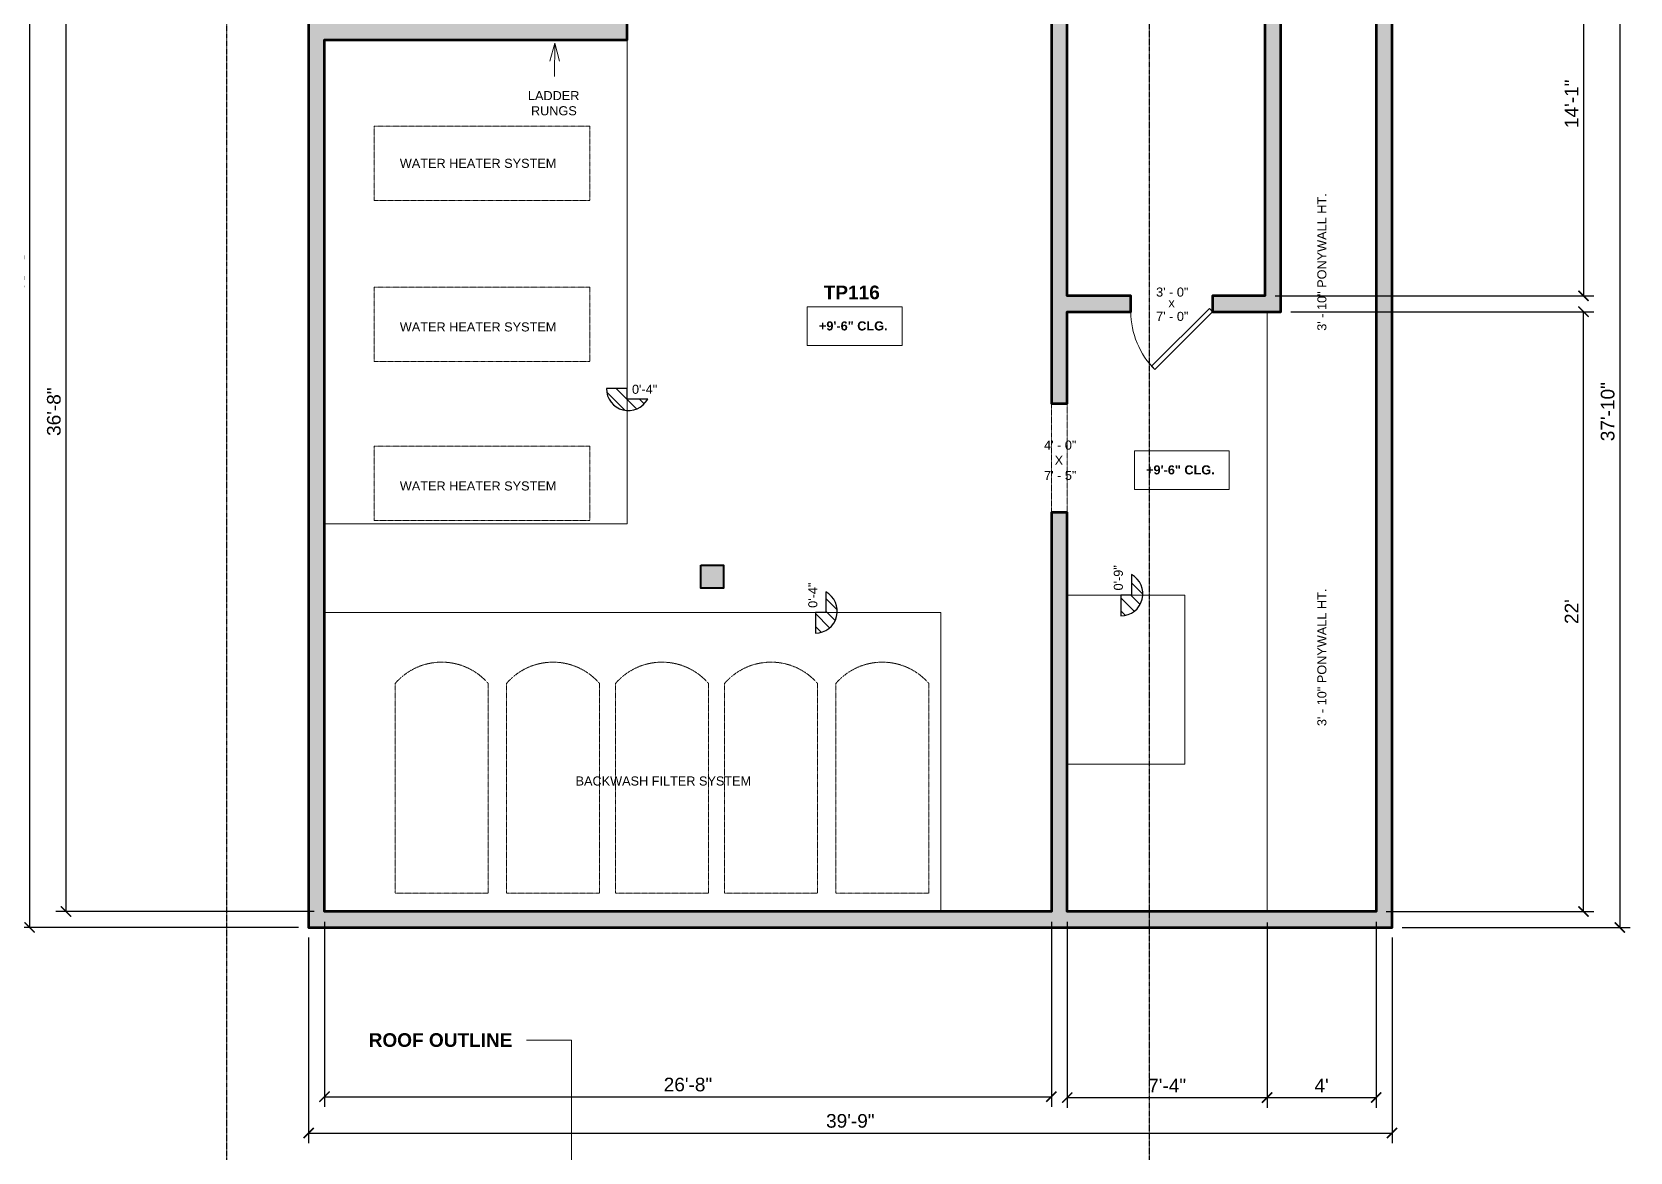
# Model space of a CAD drawing. Header units: inches. Extents: x -2078 to 106214, y -964 to 6385.
# Drawn here: x 54724 to 55427, y 3701 to 4193 of the extents above; entities that cross this region are included whole.
import ezdxf

# ---------------------------------------------------------------- set-up
doc = ezdxf.new("R2010")
doc.units = ezdxf.units.IN
doc.header["$MEASUREMENT"] = 0
doc.linetypes.add('HIDDEN2', pattern=[0.1875, 0.125, -0.0625])
for name, color, linetype, lineweight in [('A-ANNO', 2, 'Continuous', 5), ('A-ANNO-DIMS', 1, 'Continuous', 9), ('A-DETAIL-2', 20, 'Continuous', 25), ('A-DETAIL-3', 40, 'Continuous', 15), ('A-DOOR', 1, 'Continuous', 18), ('A-HIDDEN', 2, 'HIDDEN2', 18), ('A-WALL', 3, 'Continuous', 40)]:
    doc.layers.add(name, color=color, linetype=linetype, lineweight=lineweight)
doc.layers.add('A-HATCH', color=9, linetype='Continuous')
doc.styles.add('Arial_1', font='arial.ttf', dxfattribs={"height": 0.0625})
doc.styles.add('Arial_2', font='arial.ttf', dxfattribs={"height": 3})
doc.styles.add('Arial_B', font='arialbd.ttf', dxfattribs={"height": 4.5})
doc.styles.add('Arial_B_1', font='arialbd.ttf', dxfattribs={"height": 3})
doc.styles.add('JC', font='arial.ttf', dxfattribs={"height": 0.125})
doc.dimstyles.new('JC-DIMS', dxfattribs={"dimtxt": 0.125, "dimasz": 0.09375, "dimexe": 0.09375, "dimexo": 0.09375, "dimgap": 0.046875, "dimtad": 1, "dimdec": 1, "dimzin": 0, "dimdsep": 46, "dimlunit": 4, "dimtxsty": 'JC', "dimblk": 'ARCHTICK', "dimcen": 0.09, "dimclrd": 1, "dimclre": 1, "dimclrt": 256, "dimadec": 0, "dimazin": 0, "dimtfac": 1, "dimtdec": 1, "dimtofl": 0, "dimtmove": 1, "dimatfit": 3, "dimfxl": 1, "dimtolj": 1, "dimtzin": 0, "dimarcsym": 0})
pattern_1 = [(135, (55840.0192, 5547.5024), (-2.828427, -2.828427), [])]

# ---------------------------------------------------------------- blocks, each defined once
blk = doc.blocks.new('JC_OPENING DOOR - OPENING DOOR-1541362-4-1st Floor  - Pool House')
at = {"linetype": 'HIDDEN2'}
for p, q in [((23.68, 3.5), (-24.32, 3.5)), ((-24.32, -3.5), (23.68, -3.5))]:
    blk.add_line(p, q, dxfattribs=at)
for p, q in [((-24.32, 3.5), (-24.32, -3.5)), ((23.68, -3.5), (23.68, 3.5))]:
    blk.add_line(p, q)
blk = doc.blocks.new('JC_DOOR_SINGLE PANEL - SINGLE DOOR-1507412-4-1st Floor  - Pool House')
at = {"layer": 'A-DOOR', "lineweight": 30}
for p, q in [((-8.87, -27.54), (16.59, -2.09)), ((18, -3.5), (-7.46, -28.96)), ((16.59, -2.09), (18, -3.5)), ((-7.46, -28.96), (-8.87, -27.54))]:
    blk.add_line(p, q, dxfattribs=at)
at = {"layer": 'A-DOOR', "lineweight": 9}
blk.add_arc((18, -3.5), 36, 180, 225, dxfattribs=at)
blk = doc.blocks.new('_ArchTick')
at = {"color": 0, "linetype": 'ByBlock', "const_width": 0.15}
blk.add_lwpolyline([(-0.5, -0.5), (0.5, 0.5)], dxfattribs=at)
blk = doc.blocks.new('*D2028')
at = {"layer": 'A-ANNO-DIMS', "color": 1, "lineweight": -2, "transparency": 16777216}
for p, q in [((54847.92, 4246.37), (54734.1, 4246.37)), ((54738.6, 3806.37), (54738.6, 4246.37)), ((54847.92, 3806.37), (54734.1, 3806.37))]:
    blk.add_line(p, q, dxfattribs=at)
at = {"layer": 'Defpoints', "color": 0, "transparency": 16777216}
for p in [(54738.6, 4246.37), (54852.42, 4246.37), (54852.42, 3806.37)]:
    blk.add_point(p, dxfattribs=at)
at = {"layer": 'A-ANNO-DIMS', "color": 1, "lineweight": -2, "transparency": 16777216, "xscale": 4.5, "yscale": 4.5, "zscale": 4.5}
for p, rotation in [((54738.6, 4246.37), 90), ((54738.6, 3806.37), 270)]:
    blk.add_blockref('_ArchTick', p, dxfattribs=dict(at, rotation=rotation))
at = {"layer": 'A-ANNO-DIMS', "color": 2, "transparency": 16777216, "insert": (54733.28, 4026.37), "char_height": 6, "width": 0.4874, "attachment_point": 5, "rotation": 90, "style": 'JC'}
blk.add_mtext('\\A1;36\'-8"', dxfattribs=at)
blk = doc.blocks.new('*D2030')
at = {"layer": 'A-ANNO-DIMS', "color": 1, "lineweight": -2, "transparency": 16777216}
for p, q in [((54852.42, 3801.87), (54852.42, 3720.37)), ((55172.42, 3801.87), (55172.42, 3720.37)), ((54852.42, 3724.87), (55172.42, 3724.87))]:
    blk.add_line(p, q, dxfattribs=at)
at = {"layer": 'Defpoints', "color": 0, "transparency": 16777216}
for p in [(54852.42, 3806.37), (55172.42, 3806.37), (55172.42, 3724.87)]:
    blk.add_point(p, dxfattribs=at)
at = {"layer": 'A-ANNO-DIMS', "color": 1, "lineweight": -2, "transparency": 16777216, "xscale": 4.5, "yscale": 4.5, "zscale": 4.5, "rotation": 180}
blk.add_blockref('_ArchTick', (54852.42, 3724.87), dxfattribs=at)
at = {"layer": 'A-ANNO-DIMS', "color": 1, "lineweight": -2, "transparency": 16777216, "xscale": 4.5, "yscale": 4.5, "zscale": 4.5}
blk.add_blockref('_ArchTick', (55172.42, 3724.87), dxfattribs=at)
at = {"layer": 'A-ANNO-DIMS', "color": 2, "transparency": 16777216, "insert": (55012.42, 3730.19), "char_height": 6, "width": 0.4874, "attachment_point": 5, "style": 'JC'}
blk.add_mtext('\\A1;26\'-8"', dxfattribs=at)
blk = doc.blocks.new('*D2032')
at = {"layer": 'A-ANNO-DIMS', "color": 1, "lineweight": -2, "transparency": 16777216}
for p, q in [((55319.9, 4246.37), (55411.2, 4246.37)), ((55406.7, 4246.37), (55406.7, 4077.37)), ((55270.92, 4077.37), (55411.2, 4077.37))]:
    blk.add_line(p, q, dxfattribs=at)
at = {"layer": 'Defpoints', "color": 0, "transparency": 16777216}
for p in [(55315.4, 4246.37), (55266.42, 4077.37), (55406.7, 4077.37)]:
    blk.add_point(p, dxfattribs=at)
at = {"layer": 'A-ANNO-DIMS', "color": 1, "lineweight": -2, "transparency": 16777216, "xscale": 4.5, "yscale": 4.5, "zscale": 4.5}
for p, rotation in [((55406.7, 4246.37), 90), ((55406.7, 4077.37), 270)]:
    blk.add_blockref('_ArchTick', p, dxfattribs=dict(at, rotation=rotation))
at = {"layer": 'A-ANNO-DIMS', "color": 2, "transparency": 16777216, "insert": (55401.44, 4161.87), "char_height": 6, "width": 0.4874, "attachment_point": 5, "rotation": 90, "style": 'JC'}
blk.add_mtext('\\A1;14\'-1"', dxfattribs=at)
blk = doc.blocks.new('*D2034')
at = {"layer": 'A-ANNO-DIMS', "color": 1, "lineweight": -2, "transparency": 16777216}
for p, q in [((55277.92, 4070.37), (55411.2, 4070.37)), ((55406.7, 3806.37), (55406.7, 4070.37)), ((55319.9, 3806.37), (55411.2, 3806.37))]:
    blk.add_line(p, q, dxfattribs=at)
at = {"layer": 'Defpoints', "color": 0, "transparency": 16777216}
for p in [(55273.42, 4070.37), (55406.7, 4070.37), (55315.4, 3806.37)]:
    blk.add_point(p, dxfattribs=at)
at = {"layer": 'A-ANNO-DIMS', "color": 1, "lineweight": -2, "transparency": 16777216, "xscale": 4.5, "yscale": 4.5, "zscale": 4.5}
for p, rotation in [((55406.7, 4070.37), 90), ((55406.7, 3806.37), 270)]:
    blk.add_blockref('_ArchTick', p, dxfattribs=dict(at, rotation=rotation))
at = {"layer": 'A-ANNO-DIMS', "color": 2, "transparency": 16777216, "insert": (55401.44, 3938.37), "char_height": 6, "width": 0.4874, "attachment_point": 5, "rotation": 90, "style": 'JC'}
blk.add_mtext("\\A1;22'", dxfattribs=at)
blk = doc.blocks.new('*D2044')
at = {"layer": 'A-ANNO-DIMS', "color": 1, "lineweight": -2, "transparency": 16777216}
for p, q in [((55179.42, 3801.87), (55179.42, 3720)), ((55267.39, 3801.5), (55267.39, 3720)), ((55179.42, 3724.5), (55267.39, 3724.5))]:
    blk.add_line(p, q, dxfattribs=at)
at = {"layer": 'Defpoints', "color": 0, "transparency": 16777216}
for p in [(55179.42, 3806.37), (55267.39, 3806), (55267.39, 3724.5)]:
    blk.add_point(p, dxfattribs=at)
at = {"layer": 'A-ANNO-DIMS', "color": 1, "lineweight": -2, "transparency": 16777216, "xscale": 4.5, "yscale": 4.5, "zscale": 4.5, "rotation": 180}
blk.add_blockref('_ArchTick', (55179.42, 3724.5), dxfattribs=at)
at = {"layer": 'A-ANNO-DIMS', "color": 1, "lineweight": -2, "transparency": 16777216, "xscale": 4.5, "yscale": 4.5, "zscale": 4.5}
blk.add_blockref('_ArchTick', (55267.39, 3724.5), dxfattribs=at)
at = {"layer": 'A-ANNO-DIMS', "color": 2, "transparency": 16777216, "insert": (55223.4, 3729.75), "char_height": 6, "width": 0.4008, "attachment_point": 5, "style": 'JC'}
blk.add_mtext('\\A1;7\'-4"', dxfattribs=at)
blk = doc.blocks.new('*D2046')
at = {"layer": 'A-ANNO-DIMS', "color": 1, "lineweight": -2, "transparency": 16777216}
for p, q in [((55267.39, 3801.5), (55267.39, 3720)), ((55315.4, 3801.87), (55315.4, 3720)), ((55267.39, 3724.5), (55315.4, 3724.5))]:
    blk.add_line(p, q, dxfattribs=at)
at = {"layer": 'Defpoints', "color": 0, "transparency": 16777216}
for p in [(55267.39, 3806), (55315.4, 3806.37), (55315.4, 3724.5)]:
    blk.add_point(p, dxfattribs=at)
at = {"layer": 'A-ANNO-DIMS', "color": 1, "lineweight": -2, "transparency": 16777216, "xscale": 4.5, "yscale": 4.5, "zscale": 4.5, "rotation": 180}
blk.add_blockref('_ArchTick', (55267.39, 3724.5), dxfattribs=at)
at = {"layer": 'A-ANNO-DIMS', "color": 1, "lineweight": -2, "transparency": 16777216, "xscale": 4.5, "yscale": 4.5, "zscale": 4.5}
blk.add_blockref('_ArchTick', (55315.4, 3724.5), dxfattribs=at)
at = {"layer": 'A-ANNO-DIMS', "color": 2, "transparency": 16777216, "insert": (55291.4, 3729.75), "char_height": 6, "width": 0.4008, "attachment_point": 5, "style": 'JC'}
blk.add_mtext("\\A1;4'", dxfattribs=at)
blk = doc.blocks.new('JC- existing door Tag_quad - JC- existing door Tag_quad-839775-4-1st Floor  - Pool House')
at = {"layer": 'A-ANNO', "insert": (-0.023, 0.038), "char_height": 0.0625, "width": 0.0505, "attachment_point": 1, "style": 'Arial_1', "bg_fill": 3, "box_fill_scale": 1.25, "bg_fill_color": 256, "bg_fill_true_color": 13158600, "bg_fill_transparency": 0}
blk.add_mtext('x', dxfattribs=at)
blk = doc.blocks.new('*D2002')
at = {"layer": 'A-ANNO-DIMS', "color": 1, "lineweight": -2, "transparency": 16777216}
for p, q in [((54909.92, 4378.37), (54718.1, 4378.37)), ((54722.6, 4378.37), (54722.6, 3799.37)), ((54840.92, 3799.37), (54718.1, 3799.37))]:
    blk.add_line(p, q, dxfattribs=at)
at = {"layer": 'Defpoints', "color": 0, "transparency": 16777216}
for p in [(54914.42, 4378.37), (54722.6, 3799.37), (54845.42, 3799.37)]:
    blk.add_point(p, dxfattribs=at)
at = {"layer": 'A-ANNO-DIMS', "color": 1, "lineweight": -2, "transparency": 16777216, "xscale": 4.5, "yscale": 4.5, "zscale": 4.5}
for p, rotation in [((54722.6, 4378.37), 90), ((54722.6, 3799.37), 270)]:
    blk.add_blockref('_ArchTick', p, dxfattribs=dict(at, rotation=rotation))
at = {"layer": 'A-ANNO-DIMS', "color": 2, "transparency": 16777216, "insert": (54717.28, 4088.87), "char_height": 6, "width": 0.4874, "attachment_point": 5, "rotation": 90, "style": 'JC'}
blk.add_mtext('\\A1;48\'-3"', dxfattribs=at)
blk = doc.blocks.new('*D2004')
at = {"layer": 'A-ANNO-DIMS', "color": 1, "lineweight": -2, "transparency": 16777216}
for p, q in [((54845.42, 3794.87), (54845.42, 3704.37)), ((55322.4, 3794.87), (55322.4, 3704.37)), ((54845.42, 3708.87), (55322.4, 3708.87))]:
    blk.add_line(p, q, dxfattribs=at)
at = {"layer": 'Defpoints', "color": 0, "transparency": 16777216}
for p in [(54845.42, 3799.37), (55322.4, 3799.37), (55322.4, 3708.87)]:
    blk.add_point(p, dxfattribs=at)
at = {"layer": 'A-ANNO-DIMS', "color": 1, "lineweight": -2, "transparency": 16777216, "xscale": 4.5, "yscale": 4.5, "zscale": 4.5, "rotation": 180}
blk.add_blockref('_ArchTick', (54845.42, 3708.87), dxfattribs=at)
at = {"layer": 'A-ANNO-DIMS', "color": 1, "lineweight": -2, "transparency": 16777216, "xscale": 4.5, "yscale": 4.5, "zscale": 4.5}
blk.add_blockref('_ArchTick', (55322.4, 3708.87), dxfattribs=at)
at = {"layer": 'A-ANNO-DIMS', "color": 2, "transparency": 16777216, "insert": (55083.91, 3714.19), "char_height": 6, "width": 0.4874, "attachment_point": 5, "style": 'JC'}
blk.add_mtext('\\A1;39\'-9"', dxfattribs=at)
blk = doc.blocks.new('*D2008')
at = {"layer": 'A-ANNO-DIMS', "color": 1, "lineweight": -2, "transparency": 16777216}
for p, q in [((55326.9, 4253.37), (55427.2, 4253.37)), ((55422.7, 4253.37), (55422.7, 3799.37)), ((55326.9, 3799.37), (55427.2, 3799.37))]:
    blk.add_line(p, q, dxfattribs=at)
at = {"layer": 'Defpoints', "color": 0, "transparency": 16777216}
for p in [(55322.4, 4253.37), (55322.4, 3799.37), (55422.7, 3799.37)]:
    blk.add_point(p, dxfattribs=at)
at = {"layer": 'A-ANNO-DIMS', "color": 1, "lineweight": -2, "transparency": 16777216, "xscale": 4.5, "yscale": 4.5, "zscale": 4.5}
for p, rotation in [((55422.7, 4253.37), 90), ((55422.7, 3799.37), 270)]:
    blk.add_blockref('_ArchTick', p, dxfattribs=dict(at, rotation=rotation))
at = {"layer": 'A-ANNO-DIMS', "color": 2, "transparency": 16777216, "insert": (55417.38, 4026.37), "char_height": 6, "width": 0.5739, "attachment_point": 5, "rotation": 90, "style": 'JC'}
blk.add_mtext('\\A1;37\'-10"', dxfattribs=at)

msp = doc.modelspace()

# ---------------------------------------------------------------- hatches: boundary and pattern name
at = {"layer": 'A-HATCH'}
h = msp.add_hatch(dxfattribs=at)
h.set_pattern_fill('FP_3', color=256, scale=64, style=0, pattern_type=2)
h.set_pattern_definition(pattern_1)
h.paths.add_polyline_path([(54985.926, 4026.85), (54988.046, 4027.023), (54990.076, 4027.657), (54991.919, 4028.719), (54993.485, 4030.159), (54994.697, 4031.907), (54985.62, 4031.907), (54985.62, 4036.529), (54976.543, 4036.529), (54976.772, 4034.415), (54977.459, 4032.401), (54978.569, 4030.587), (54980.049, 4029.06), (54981.828, 4027.893), (54983.819, 4027.145)])
h = msp.add_hatch(color=256, dxfattribs=at)
h.dxf.hatch_style = 1
h.paths.add_polyline_path([(55028.041, 3958.754), (55018.041, 3958.754), (55018.041, 3948.754), (55028.041, 3948.754)])
h = msp.add_hatch(dxfattribs=at)
h.set_pattern_fill('FP_3', color=256, scale=64, style=0, pattern_type=2)
h.set_pattern_definition(pattern_1)
h.paths.add_polyline_path([(55203.032, 3936.553), (55205.146, 3936.782), (55207.16, 3937.468), (55208.974, 3938.579), (55210.502, 3940.059), (55211.668, 3941.838), (55212.416, 3943.829), (55212.711, 3945.935), (55212.538, 3948.055), (55211.904, 3950.086), (55210.842, 3951.929), (55209.402, 3953.494), (55207.654, 3954.707), (55207.654, 3945.63), (55203.032, 3945.63)])
h = msp.add_hatch(dxfattribs=at)
h.set_pattern_fill('FP_3', color=256, scale=64, style=0, pattern_type=2)
h.set_pattern_definition(pattern_1)
h.paths.add_polyline_path([(55068.512, 3928.908), (55070.626, 3929.137), (55072.64, 3929.823), (55074.454, 3930.934), (55075.981, 3932.414), (55077.148, 3934.193), (55077.896, 3936.184), (55078.191, 3938.291), (55078.018, 3940.411), (55077.384, 3942.441), (55076.322, 3944.284), (55074.882, 3945.85), (55073.134, 3947.062), (55073.134, 3937.985), (55068.512, 3937.985)])

# ---------------------------------------------------------------- linework, layer by layer
at = {"layer": 'A-ANNO'}
for p, q in [((54953.861, 4188.619), (54951.644, 4180.639)), ((54953.861, 4188.619), (54953.726, 4173.933)), ((54953.861, 4188.619), (54955.931, 4180.599)), ((54941.468, 3749.81), (54941.297, 3749.81)), ((54961.131, 3749.81), (54941.468, 3749.81)), ((54961.131, 3680.389), (54961.131, 3749.81))]:
    msp.add_line(p, q, dxfattribs=at)
at = {"layer": 'A-ANNO', "flags": 128}
for points in [[(55064.98, 4072.57), (55106.716, 4072.57), (55106.716, 4055.502), (55064.98, 4055.502)], [(55209.013, 4009.206), (55250.749, 4009.206), (55250.749, 3992.138), (55209.013, 3992.138)]]:
    msp.add_lwpolyline(points, close=True, dxfattribs=at)
at = {"layer": 'A-DETAIL-2'}
for p, q in [((54985.62, 4036.529), (54976.543, 4036.529)), ((54985.62, 4031.907), (54985.62, 4036.529)), ((54994.697, 4031.907), (54985.62, 4031.907)), ((55207.654, 3954.707), (55207.654, 3945.63)), ((55073.134, 3947.062), (55073.134, 3937.985)), ((55203.032, 3945.63), (55203.032, 3936.553)), ((55207.654, 3945.63), (55203.032, 3945.63)), ((55068.512, 3937.985), (55068.512, 3928.908)), ((55073.134, 3937.985), (55068.512, 3937.985))]:
    msp.add_line(p, q, dxfattribs=at)
for centre, start, end in [((54986.203, 4036.505), 179.856577, 331.571263), ((55203.056, 3946.212), 269.856577, 61.571263), ((55068.536, 3938.568), 269.856577, 61.571263)]:
    msp.add_arc(centre, 9.659, start, end, dxfattribs=at)
at = {"layer": 'A-DETAIL-3', "lineweight": 9}
for p, q in [((55267.389, 4070.429), (55267.389, 3806.004)), ((55179.42, 3871.195), (55179.42, 3945.63))]:
    msp.add_line(p, q, dxfattribs=at)
for points in [[(54985.62, 4189.993), (54985.62, 3977.05), (54852.42, 3977.05)], [(55179.42, 3945.63), (55231.23, 3945.63), (55231.23, 3871.195), (55179.42, 3871.195)], [(54852.42, 3937.985), (55123.815, 3937.985), (55123.815, 3806.374)]]:
    msp.add_lwpolyline(points, dxfattribs=at)
at = {"layer": 'A-HIDDEN'}
for points in [[(54969.166, 4119.292), (54874.34, 4119.292), (54874.34, 4151.982), (54969.166, 4151.982)], [(54874.34, 4081.148), (54969.166, 4081.148), (54969.166, 4048.458), (54874.34, 4048.458)], [(54874.34, 3978.458), (54874.34, 4011.148), (54969.166, 4011.148), (54969.166, 3978.458)]]:
    msp.add_lwpolyline(points, close=True, dxfattribs=at)
for points in [[(54883.52, 3814.478), (54924.52, 3814.478), (54924.52, 3906.728, 0.4588596), (54883.52, 3906.728)], [(54932.52, 3814.478), (54973.52, 3814.478), (54973.52, 3906.728, 0.4588596), (54932.52, 3906.728)], [(54980.52, 3814.478), (55021.52, 3814.478), (55021.52, 3906.728, 0.4588596), (54980.52, 3906.728)], [(55028.52, 3814.478), (55069.52, 3814.478), (55069.52, 3906.728, 0.4588596), (55028.52, 3906.728)], [(55077.52, 3814.478), (55118.52, 3814.478), (55118.52, 3906.728, 0.4588596), (55077.52, 3906.728)]]:
    msp.add_lwpolyline(points, format="xyb", close=True, dxfattribs=at)
at = {"layer": 'A-WALL', "lineweight": 60}
for points in [[(55172.42, 4246.374), (55172.42, 4030.004), (55179.42, 4030.004), (55179.42, 4070.374), (55207.42, 4070.374), (55207.42, 4077.374), (55179.42, 4077.374), (55179.42, 4246.374)], [(55266.42, 4246.374), (55266.42, 4077.374), (55243.42, 4077.374), (55243.42, 4070.374), (55273.42, 4070.374), (55273.42, 4246.374)]]:
    msp.add_lwpolyline(points, dxfattribs=at)
at = {"layer": 'A-WALL'}
msp.add_lwpolyline([(55018.041, 3958.754), (55028.041, 3958.754), (55028.041, 3948.754), (55018.041, 3948.754)], close=True, dxfattribs=at)

# ---------------------------------------------------------------- block references
at = {"layer": 'A-DOOR', "rotation": 89.99999999999991}
msp.add_blockref('JC_OPENING DOOR - OPENING DOOR-1541362-4-1st Floor  - Pool House', (55175.92, 4006.327), dxfattribs=at)

# ---------------------------------------------------------------- texts
at = {"layer": 'A-ANNO', "attachment_point": 1}
for s, insert, char_height, width, style in [('LADDER', (54941.972, 4167.48), 4, 28.28, 'Arial_2'), ('RUNGS', (54943.305, 4160.813), 4, 25.25, 'Arial_2'), ('WATER HEATER SYSTEM', (54885.574, 4137.685), 4, 86.86, 'Arial_2'), ('TP116', (55072.185, 4081.876), 6, 105.848, 'Arial_B'), ('WATER HEATER SYSTEM', (54885.574, 4065.685), 4, 86.86, 'Arial_2'), ('+9\'-6" CLG.', (55070.1, 4066.117), 4, 37.976, 'Arial_B_1'), ('0\'-4" ', (54987.785, 4038.239), 4, 15.958, 'Arial_2'), ('4\' - 0"', (55169.223, 4013.661), 4, 17.978, 'Arial_2'), ('   X', (55169.223, 4006.995), 4, 10.706, 'Arial_2'), ('7\' - 5"', (55169.223, 4000.328), 4, 17.978, 'Arial_2'), ('+9\'-6" CLG.', (55214.133, 4002.753), 4, 37.976, 'Arial_B_1'), ('WATER HEATER SYSTEM', (54885.574, 3995.685), 4, 86.86, 'Arial_2'), ('BACKWASH FILTER SYSTEM', (54962.949, 3865.83), 4, 97.162, 'Arial_2'), ('ROOF OUTLINE', (54871.844, 3752.81), 6, 77.972, 'Arial_B')]:
    msp.add_mtext(s, dxfattribs=dict(at, insert=insert, char_height=char_height, width=width, style=style))
at = {"layer": 'A-ANNO', "char_height": 4, "attachment_point": 1, "rotation": 90, "style": 'Arial_2'}
for s, insert, width in [('3\' - 10" PONYWALL HT.', (55289.514, 4061.985), 76.558), ('0\'-9" ', (55199.905, 3947.673), 15.958), ('0\'-4" ', (55065.385, 3940.028), 15.958), ('3\' - 10" PONYWALL HT.', (55289.514, 3887.985), 76.558)]:
    msp.add_mtext(s, dxfattribs=dict(at, insert=insert, width=width))
at = {"layer": 'A-ANNO', "char_height": 4, "width": 17.978, "attachment_point": 1, "style": 'Arial_2', "bg_fill": 3, "box_fill_scale": 1.25, "bg_fill_color": 256, "bg_fill_true_color": 13158600, "bg_fill_transparency": 0}
for s, insert in [('3\' - 0"', (55218.534, 4081.011)), ('7\' - 0"', (55218.534, 4070.33))]:
    msp.add_mtext(s, dxfattribs=dict(at, insert=insert))

# ---------------------------------------------------------------- dimensions: what is measured, and where the dimension line sits
at = {"layer": 'A-ANNO-DIMS'}
for base, p1, p2, picture, middle in [((54722.598, 3799.374), (54914.42, 4378.374), (54845.42, 3799.374), '*D2002', (54717.283, 4088.874)), ((55422.698, 3799.374), (55322.403, 4253.374), (55322.403, 3799.374), '*D2008', (55417.383, 4026.374)), ((54738.598, 4246.374), (54852.42, 3806.374), (54852.42, 4246.374), '*D2028', (54733.283, 4026.374)), ((55406.698, 4077.374), (55315.403, 4246.374), (55266.42, 4077.374), '*D2032', (55401.436, 4161.874)), ((55406.698, 4070.374), (55315.403, 3806.374), (55273.42, 4070.374), '*D2034', (55401.436, 3938.374))]:
    dim = msp.add_linear_dim(base=base, p1=p1, p2=p2, angle=90, dimstyle='JC-DIMS', override={"dimclrt": 2}, dxfattribs=at)
    dim.commit()
    dim.dimension.update_dxf_attribs({"geometry": picture, "text_midpoint": middle})
for base, p1, p2, picture, middle in [((55322.403, 3708.874), (54845.42, 3799.374), (55322.403, 3799.374), '*D2004', (55083.912, 3714.19)), ((55172.42, 3724.874), (54852.42, 3806.374), (55172.42, 3806.374), '*D2030', (55012.42, 3730.188)), ((55267.389, 3724.504), (55179.42, 3806.374), (55267.389, 3806.004), '*D2044', (55223.404, 3729.754)), ((55315.403, 3724.504), (55267.389, 3806.004), (55315.403, 3806.374), '*D2046', (55291.396, 3729.754))]:
    dim = msp.add_linear_dim(base=base, p1=p1, p2=p2, dimstyle='JC-DIMS', override={"dimclrt": 2}, dxfattribs=at)
    dim.commit()
    dim.dimension.update_dxf_attribs({"geometry": picture, "text_midpoint": middle})

# ---------------------------------------------------------------- next in the draw order: linework, layer by layer
at = {"layer": 'A-HIDDEN', "lineweight": 30}
msp.add_lwpolyline([(55215.42, 3680.345), (54809.42, 3680.345), (54809.42, 4283.374), (55215.42, 4283.374)], close=True, dxfattribs=at)

# ---------------------------------------------------------------- next in the draw order: block references
at = {"layer": 'A-DOOR'}
msp.add_blockref('JC_DOOR_SINGLE PANEL - SINGLE DOOR-1507412-4-1st Floor  - Pool House', (55225.42, 4073.874), dxfattribs=at)

# ---------------------------------------------------------------- next in the draw order: block references
at = {"layer": 'A-ANNO', "xscale": 64, "yscale": 64, "zscale": 64}
msp.add_blockref('JC- existing door Tag_quad - JC- existing door Tag_quad-839775-4-1st Floor  - Pool House', (55225.42, 4073.874), dxfattribs=at)

# ---------------------------------------------------------------- next in the draw order: hatches: boundary and pattern name
at = {"layer": 'A-HATCH'}
h = msp.add_hatch(color=256, dxfattribs=at)
h.dxf.hatch_style = 1
h.paths.add_polyline_path([(54921.42, 4253.374), (54921.42, 4371.374), (54989.232, 4371.374), (55082.42, 4371.374), (55082.42, 4378.374), (54914.42, 4378.374), (54914.42, 4253.374), (54845.42, 4253.374), (54845.42, 3799.374), (55322.403, 3799.374), (55322.403, 4253.374), (55163.42, 4253.374), (55163.42, 4246.374), (55172.42, 4246.374), (55172.42, 4030.004), (55179.42, 4030.004), (55179.42, 4070.374), (55207.42, 4070.374), (55207.42, 4077.374), (55179.42, 4077.374), (55179.42, 4246.374), (55266.42, 4246.374), (55266.42, 4077.374), (55243.42, 4077.374), (55243.42, 4070.374), (55273.42, 4070.374), (55273.42, 4246.374), (55315.403, 4246.374), (55315.403, 3806.374), (55179.42, 3806.374), (55179.42, 3982.004), (55172.42, 3982.004), (55172.42, 3806.374), (54852.42, 3806.374), (54852.42, 4189.993), (54985.62, 4189.993), (54985.62, 4246.374), (55091.42, 4246.374), (55091.42, 4253.374)])
h.paths.add_polyline_path([(54978.62, 4246.374), (54978.62, 4196.993), (54852.42, 4196.993), (54852.42, 4246.374)], flags=16)

# ---------------------------------------------------------------- next in the draw order: linework, layer by layer
at = {"layer": 'A-WALL', "lineweight": 60}
for points in [[(54845.42, 4253.374), (54845.42, 3799.374), (55322.403, 3799.374), (55322.403, 4253.374)], [(55315.403, 4246.374), (55315.403, 3806.374), (55179.42, 3806.374), (55179.42, 3982.004), (55172.42, 3982.004), (55172.42, 3806.374), (54852.42, 3806.374), (54852.42, 4189.993), (54985.62, 4189.993), (54985.62, 4246.374)]]:
    msp.add_lwpolyline(points, dxfattribs=at)

doc.saveas('drawing.dxf')
